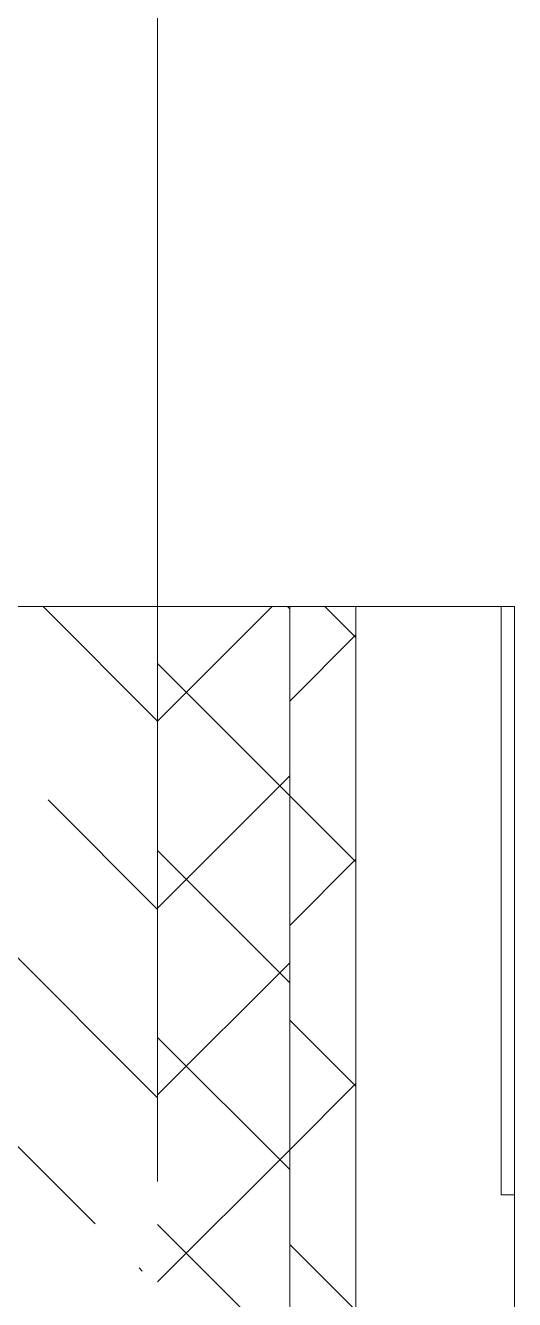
# Model space of a CAD drawing. Header units: millimetres. Extents: x -4370 to 196781, y -4577 to 61202.
# Drawn here: x 9000 to 9370, y 55756 to 56720 of the extents above; entities that cross this region are included whole.
import ezdxf

# ---------------------------------------------------------------- set-up
doc = ezdxf.new("R2010")
doc.units = ezdxf.units.MM
for name, color, linetype, lineweight in [('A-FLOR-____-OTLN', 192, 'Continuous', 9), ('A-WALL-____-MCUT', 113, 'Continuous', 9), ('A-WALL-____-PATT', 111, 'Continuous', 9), ('A-WALL-FNSH-MCUT', 113, 'Continuous', 9)]:
    doc.layers.add(name, color=color, linetype=linetype, lineweight=lineweight)

# ---------------------------------------------------------------- blocks, each defined once
blk = doc.blocks.new('0083_СОШ675_АР_R22_rvt-1-О_АИ_ПП_0_000_Целиком')
at = {"layer": 'A-WALL-____-PATT', "lineweight": 5}
h = blk.add_hatch(dxfattribs=at)
h.set_pattern_fill('FP_1', color=10, style=0, pattern_type=2)
h.set_pattern_definition([(135, (0, 0), (-84.85281, -84.85281), []), (225, (0, 0), (84.85281, -84.85281), [])])
h.paths.add_polyline_path([(9250, 55725), (9250, 56280), (9200, 56280), (9200, 55725)])
h.paths.add_polyline_path([(9200, 58010), (9250, 58010), (9250, 58675), (9200, 58675), (9200, 58264.94)])
h = blk.add_hatch(dxfattribs=at)
h.set_pattern_fill('FP_3', color=10, style=0, pattern_type=2)
h.set_pattern_definition([(135, (0, 0), (-142.5612, -142.5612), []), (135, (142.56, 0), (-142.5612, -142.5612), [252.016, -50.403, 3.353, -47.05])])
h.paths.add_polyline_path([(9100, 54675), (9100, 56280), (8900, 56280), (8900, 54675)])
h.paths.add_polyline_path([(9100, 58010), (9100, 58575), (8900, 58575), (8900, 58010)])
h = blk.add_hatch(dxfattribs=at)
h.set_pattern_fill('FP_6', color=10, style=0, pattern_type=2)
h.set_pattern_definition([(45, (0, 0), (-70.71068, 70.71068), []), (135, (0, 0), (-70.71068, -70.71068), [])])
h.paths.add_polyline_path([(9100, 55675), (9200, 55675), (9200, 56280), (9100, 56280), (9100, 55725)])
h.paths.add_polyline_path([(9100, 58010), (9200, 58010), (9200, 58575), (9100, 58575), (9100, 58264.94)])
at = {"layer": 'A-FLOR-____-OTLN', "color": 90}
blk.add_line((9100, 56280), (9100, 58010), dxfattribs=at)
at = {"layer": 'A-WALL-____-MCUT', "color": 50, "lineweight": 13}
for p, q in [((9100, 56280), (8900, 56280)), ((9100, 55845), (9100, 56280)), ((9100, 56280), (9100, 55845))]:
    blk.add_line(p, q, dxfattribs=at)
at = {"layer": 'A-WALL-____-MCUT', "color": 90}
for p, q in [((9200, 56280), (9100, 56280)), ((9250, 56280), (9200, 56280)), ((9335, 56280), (9250, 56280)), ((9360, 56280), (9335, 56280)), ((9370.02, 55725), (9370.02, 55835))]:
    blk.add_line(p, q, dxfattribs=at)
at = {"layer": 'A-WALL-____-MCUT', "color": 10, "lineweight": 5}
for p, q in [((9200, 55845), (9200, 56280)), ((9250, 55845), (9250, 56280)), ((9360, 55845), (9360, 56280)), ((9200, 55725), (9200, 55845)), ((9250, 55835), (9250, 55845)), ((9360, 55835), (9360, 55845)), ((9250, 55725), (9250, 55835)), ((9370.02, 55835), (9360, 55835))]:
    blk.add_line(p, q, dxfattribs=at)
at = {"layer": 'A-WALL-FNSH-MCUT', "color": 90}
for p, q in [((9370, 56280), (9360, 56280)), ((9370, 55845), (9370, 56280)), ((9370.02, 55835), (9370.02, 55845))]:
    blk.add_line(p, q, dxfattribs=at)

msp = doc.modelspace()

# ---------------------------------------------------------------- block references
at = {"lineweight": 5}
msp.add_blockref('0083_СОШ675_АР_R22_rvt-1-О_АИ_ПП_0_000_Целиком', (0, 0), dxfattribs=at)

doc.saveas('drawing.dxf')
